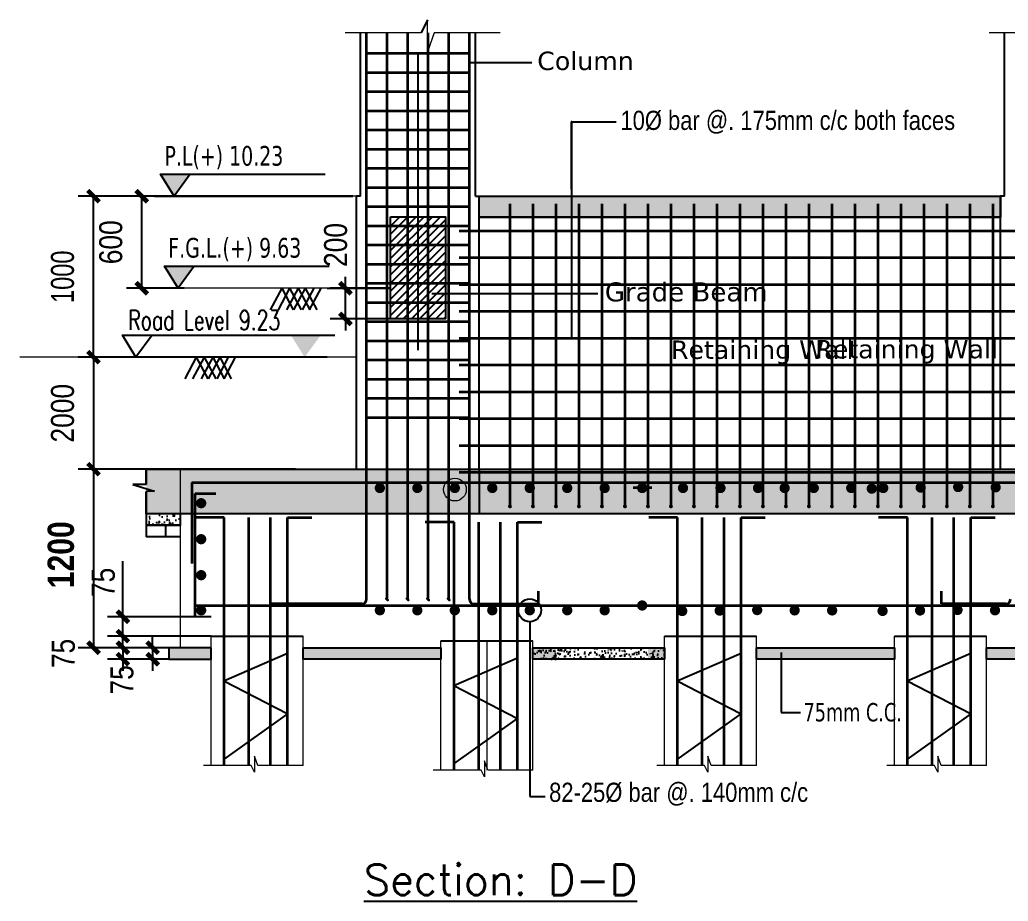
# Model space of a CAD drawing. Header units: millimetres. Extents: x 6239764 to 13047540, y 367704 to 979893.
# Drawn here: x 6535977 to 6542424, y 401857 to 407606 of the extents above; entities that cross this region are included whole.
import ezdxf
from ezdxf import colors
from ezdxf.entities.mleader import LeaderData, LeaderLine
from ezdxf.math import Vec2, Vec3

# ---------------------------------------------------------------- set-up
doc = ezdxf.new("R2010")
doc.units = ezdxf.units.MM
doc.header["$LTSCALE"] = 300
doc.linetypes.add('DASHED2', pattern=[0.375, 0.25, -0.125])
for name, color, linetype, lineweight in [('covering', 7, 'Continuous', 15), ('dimension', 194, 'Continuous', 20), ('ROD', 10, 'Continuous', 35)]:
    doc.layers.add(name, color=color, linetype=linetype, lineweight=lineweight)
doc.layers.add('DIM', color=4, linetype='Continuous')
doc.styles.add('AFTXT', font='')
doc.styles.add('NARROW', font='ARIALN.TTF')
doc.styles.get("Standard").update_dxf_attribs({"font": 'txt8.shx', "width": 0.7, "bigfont": 'hztxt_ii.shx'})
doc.styles.add('TEXT', font='swisscl.ttf')
doc.styles.add('ver', font='verdana.ttf')
doc.styles.get('AFTXT').set_extended_font_data('Romans.shx')
doc.linetypes.add('ZIGZAG', pattern='A,0.0001,-0.2,[131,ltypeshp.shx,S=0.2,R=0,X=-0.2,Y=0],-0.4,[131,ltypeshp.shx,S=0.2,R=180,X=0.2,Y=0],-0.2', length=0.8001)
doc.dimstyles.new('1_8 N1', dxfattribs={"dimscale": 1.5, "dimtxt": 48, "dimasz": 36, "dimexe": 18, "dimexo": 18, "dimgap": 15, "dimtad": 1, "dimdec": 1, "dimzin": 3, "dimdsep": 46, "dimlunit": 4, "dimtxsty": 'TEXT', "dimblk": 'ARCHTICK', "dimcen": 5, "dimdle": 18, "dimclrd": 8, "dimclre": 8, "dimclrt": 256, "dimadec": 0, "dimazin": 0, "dimtfac": 1, "dimtdec": 1, "dimtix": 1, "dimtmove": 0, "dimatfit": 3, "dimfxl": 0.18, "dimtvp": 0.75, "dimtolj": 1, "dimtzin": 0, "dimlwe": -1, "dimarcsym": 0})
doc.dimstyles.new('IED-2', dxfattribs={"dimscale": 50, "dimtxt": 3, "dimasz": 0.5, "dimexe": 2, "dimexo": 0, "dimgap": 2.5, "dimtad": 1, "dimdec": 0, "dimzin": 0, "dimdsep": 46, "dimtxsty": 'AFTXT', "dimblk": '_DOT7', "dimcen": 0.09, "dimclre": 7, "dimclrt": 3, "dimadec": 0, "dimazin": 0, "dimtfac": 1, "dimtdec": 0, "dimtix": 1, "dimtmove": 0, "dimatfit": 3, "dimldrblk": '_DOT7', "dimfxl": 1, "dimtolj": 1, "dimtzin": 0, "dimarcsym": 0})
pattern_1 = [(50, (-4423.5, -82237.72), (91.0923345, -7.9695428), [9.525, -104.775]), (355, (-4423.5, -82237.72), (-17.6217107, 95.5284226), [7.62, -83.8202921]), (100.4514447, (-4415.91, -82238.38), (73.4706235, 87.558876), [8.0950044, -89.0451223]), (46.1842, (-4423.5, -82212.32), (135.5395204, -21.021164), [14.2875, -157.1625]), (96.6355576, (-4412.2, -82214.07), (118.702067, 123.7130623), [12.1425116, -133.567804]), (351.1841512, (-4423.5, -82212.32), (118.702067, 123.7130623), [11.4299835, -125.729866]), (21, (-4410.8, -82218.67), (75.8071956, -51.1325991), [9.525, -104.775]), (326, (-4410.8, -82218.67), (30.9010142, 92.093983), [7.62, -83.82]), (71.451445, (-4404.48, -82222.93), (106.7082096, 40.9613844), [8.0950044, -89.0449688]), (37.5, (-4423.5, -82237.717), (1.54430163, 42.27751944), [0, -82.804, 0, -85.09, 0, -84.1375]), (7.5, (-4423.5, -82237.717), (33.40983126, 50.0902874), [0, -48.514, 0, -80.899, 0, -32.0675]), (327.5, (-4451.82, -82237.717), (67.79529758, -2.864372), [0, -31.75, 0, -99.06, 0, -131.445]), (317.5, (-4464.52, -82237.72), (74.0645907, 12.7132455), [0, -41.275, 0, -65.786, 0, -93.345])]

# ---------------------------------------------------------------- blocks, each defined once
blk = doc.blocks.new('_ArchTick')
at = {"color": 0, "linetype": 'ByBlock', "const_width": 0.4}
blk.add_lwpolyline([(-0.5, -0.5), (0.5, 0.5)], dxfattribs=at)
blk = doc.blocks.new('*D824')
at = {"color": 7, "lineweight": -2, "transparency": 16777216}
for p, q in [((6538149.2, 406455.2), (6536358, 406455.2)), ((6537981.3, 405405.2), (6536358, 405405.2))]:
    blk.add_line(p, q, dxfattribs=at)
at = {"color": 0, "lineweight": -2, "transparency": 16777216}
blk.add_line((6536458, 405405.2), (6536458, 406455.2), dxfattribs=at)
at = {"layer": 'Defpoints', "color": 0, "transparency": 16777216}
for p in [(6536458, 406455.2), (6538149.2, 406455.2, 0), (6537981.3, 405405.2)]:
    blk.add_point(p, dxfattribs=at)
at = {"color": 0, "lineweight": -2, "transparency": 16777216, "xscale": 75, "yscale": 75, "zscale": 75}
for p, rotation in [((6536458, 406455.2), 90), ((6536458, 405405.2), 270)]:
    blk.add_blockref('_ArchTick', p, dxfattribs=dict(at, rotation=rotation))
at = {"color": 3, "transparency": 16777216, "insert": (6536256.2, 405930.2), "char_height": 150, "attachment_point": 5, "rotation": 90, "style": 'NARROW'}
blk.add_mtext('\\A1;{\\fSwis721 LtCn BT|b0|i0|c0|p34;1000}', dxfattribs=at)
blk = doc.blocks.new('_DOT7')
at = {"color": 7, "linetype": 'Continuous'}
blk.add_line((-0.5, 0), (-1, 0), dxfattribs=at)
at = {"color": 7, "linetype": 'Continuous', "const_width": 0.5}
blk.add_lwpolyline([(-0.25, 0, 1), (0.25, 0, 1), (-0.25, 0, 1)], format="xyb", dxfattribs=at)
blk = doc.blocks.new('*D825')
at = {"color": 7, "lineweight": -2, "transparency": 16777216}
for p, q in [((6537024.2, 404674.9), (6536358, 404674.9)), ((6537024.2, 403510.5), (6536358, 403510.5))]:
    blk.add_line(p, q, dxfattribs=at)
at = {"color": 0, "lineweight": -2, "transparency": 16777216}
blk.add_line((6536458, 404674.9), (6536458, 403510.5), dxfattribs=at)
at = {"layer": 'Defpoints', "color": 0, "transparency": 16777216}
for p in [(6537024.2, 404674.9), (6536458, 403510.5), (6537024.2, 403510.5)]:
    blk.add_point(p, dxfattribs=at)
at = {"color": 0, "lineweight": -2, "transparency": 16777216, "xscale": 75, "yscale": 75, "zscale": 75}
for p, rotation in [((6536458, 404674.9), 90), ((6536458, 403510.5), 270)]:
    blk.add_blockref('_ArchTick', p, dxfattribs=dict(at, rotation=rotation))
at = {"color": 3, "transparency": 16777216, "insert": (6536245.5, 404116.8), "char_height": 150, "attachment_point": 5, "rotation": 90, "style": 'NARROW'}
blk.add_mtext('\\A1;{\\fArial Narrow|b1|i0|c0|p34;\\H1.143x;\\C2;1200}', dxfattribs=at)
blk = doc.blocks.new('*D826')
at = {"color": 0, "lineweight": -2, "transparency": 16777216}
for p, q in [((6536649, 403712.8), (6536649, 404074.7)), ((6536649, 403585.5), (6536649, 403712.8))]:
    blk.add_line(p, q, dxfattribs=at)
at = {"color": 7, "lineweight": -2, "transparency": 16777216}
for p, q in [((6537224.2, 403712.8), (6536549, 403712.8)), ((6537224.2, 403585.5), (6536549, 403585.5))]:
    blk.add_line(p, q, dxfattribs=at)
at = {"layer": 'Defpoints', "color": 0, "transparency": 16777216}
for p in [(6536649, 403712.8), (6537224.2, 403712.8, 0), (6537224.2, 403585.5, 0)]:
    blk.add_point(p, dxfattribs=at)
at = {"color": 0, "lineweight": -2, "transparency": 16777216, "xscale": 75, "yscale": 75, "zscale": 75}
for p, rotation in [((6536649, 403712.8), 90), ((6536649, 403585.5), 270)]:
    blk.add_blockref('_ArchTick', p, dxfattribs=dict(at, rotation=rotation))
at = {"color": 3, "transparency": 16777216, "insert": (6536522.7, 403936.7), "char_height": 150, "attachment_point": 5, "rotation": 90, "style": 'NARROW'}
blk.add_mtext('\\A1;75', dxfattribs=at)
blk = doc.blocks.new('*D827')
at = {"color": 0, "lineweight": -2, "transparency": 16777216}
for p, q in [((6538100.5, 405855.2), (6538100.5, 405930.2)), ((6538100.5, 405655.2), (6538100.5, 405855.2)), ((6538100.5, 405655.2), (6538100.5, 405580.2))]:
    blk.add_line(p, q, dxfattribs=at)
at = {"color": 7, "lineweight": -2, "transparency": 16777216}
for p, q in [((6538394.2, 405855.2), (6538000.5, 405855.2)), ((6538394.2, 405655.2), (6538000.5, 405655.2))]:
    blk.add_line(p, q, dxfattribs=at)
at = {"layer": 'Defpoints', "color": 0, "transparency": 16777216}
for p in [(6538100.5, 405855.2), (6538394.2, 405855.2, 0), (6538394.2, 405655.2, 0)]:
    blk.add_point(p, dxfattribs=at)
at = {"color": 0, "lineweight": -2, "transparency": 16777216, "xscale": 75, "yscale": 75, "zscale": 75}
for p, rotation in [((6538100.5, 405855.2), 270), ((6538100.5, 405655.2), 90)]:
    blk.add_blockref('_ArchTick', p, dxfattribs=dict(at, rotation=rotation))
at = {"color": 3, "transparency": 16777216, "insert": (6538037.6, 406137.5), "char_height": 150, "attachment_point": 5, "rotation": 90, "style": 'NARROW'}
blk.add_mtext('\\A1;200', dxfattribs=at)
blk = doc.blocks.new('*D828')
at = {"color": 0, "lineweight": -2, "transparency": 16777216}
for p, q in [((6536843.4, 403510.5), (6536843.4, 403585.5)), ((6536843.4, 403510.5), (6536843.4, 403435.5)), ((6536843.4, 403435.5), (6536843.4, 403360.5))]:
    blk.add_line(p, q, dxfattribs=at)
at = {"color": 7, "lineweight": -2, "transparency": 16777216}
for p, q in [((6537224.2, 403510.5), (6536743.4, 403510.5)), ((6536949.2, 403435.5), (6536743.4, 403435.5))]:
    blk.add_line(p, q, dxfattribs=at)
at = {"layer": 'Defpoints', "color": 0, "transparency": 16777216}
for p in [(6537224.2, 403510.5, 0), (6536843.4, 403435.5), (6536949.2, 403435.5, 0)]:
    blk.add_point(p, dxfattribs=at)
at = {"color": 0, "lineweight": -2, "transparency": 16777216, "xscale": 75, "yscale": 75, "zscale": 75}
for p, rotation in [((6536843.4, 403510.5), 270), ((6536843.4, 403435.5), 90)]:
    blk.add_blockref('_ArchTick', p, dxfattribs=dict(at, rotation=rotation))
at = {"color": 3, "transparency": 16777216, "insert": (6536261.8, 403473), "char_height": 150, "attachment_point": 5, "rotation": 90, "style": 'NARROW'}
blk.add_mtext('\\A1;75', dxfattribs=at)
blk = doc.blocks.new('*D829')
at = {"color": 0, "lineweight": -2, "transparency": 16777216}
for p, q in [((6536649, 403510.5), (6536649, 403585.5)), ((6536649, 403510.5), (6536649, 403435.5)), ((6536649, 403435.5), (6536649, 403360.5))]:
    blk.add_line(p, q, dxfattribs=at)
at = {"color": 7, "lineweight": -2, "transparency": 16777216}
for p, q in [((6536761.5, 403510.5), (6536549, 403510.5)), ((6536761.5, 403435.5), (6536549, 403435.5))]:
    blk.add_line(p, q, dxfattribs=at)
at = {"layer": 'Defpoints', "color": 0, "transparency": 16777216}
for p in [(6536761.5, 403510.5), (6536649, 403435.5), (6536761.5, 403435.5, 0)]:
    blk.add_point(p, dxfattribs=at)
at = {"color": 0, "lineweight": -2, "transparency": 16777216, "xscale": 75, "yscale": 75, "zscale": 75}
for p, rotation in [((6536649, 403510.5), 270), ((6536649, 403435.5), 90)]:
    blk.add_blockref('_ArchTick', p, dxfattribs=dict(at, rotation=rotation))
at = {"color": 3, "transparency": 16777216, "insert": (6536643.7, 403300.8), "char_height": 150, "attachment_point": 5, "rotation": 90, "style": 'NARROW'}
blk.add_mtext('\\A1;75', dxfattribs=at)
blk = doc.blocks.new('*D830')
at = {"color": 7, "lineweight": -2, "transparency": 16777216}
for p, q in [((6537981.3, 405405.2), (6536358, 405405.2)), ((6537774.2, 404674.9), (6536358, 404674.9))]:
    blk.add_line(p, q, dxfattribs=at)
at = {"color": 0, "lineweight": -2, "transparency": 16777216}
blk.add_line((6536458, 405405.2), (6536458, 404674.9), dxfattribs=at)
at = {"layer": 'Defpoints', "color": 0, "transparency": 16777216}
for p in [(6537981.3, 405405.2, 0), (6536458, 404674.9), (6537774.2, 404674.9)]:
    blk.add_point(p, dxfattribs=at)
at = {"color": 0, "lineweight": -2, "transparency": 16777216, "xscale": 75, "yscale": 75, "zscale": 75}
for p, rotation in [((6536458, 405405.2), 90), ((6536458, 404674.9), 270)]:
    blk.add_blockref('_ArchTick', p, dxfattribs=dict(at, rotation=rotation))
at = {"color": 3, "transparency": 16777216, "insert": (6536256.4, 405040), "char_height": 150, "attachment_point": 5, "rotation": 90, "style": 'NARROW'}
blk.add_mtext('\\A1;2000', dxfattribs=at)
blk = doc.blocks.new('*D831')
at = {"color": 7, "lineweight": -2, "transparency": 16777216}
for p, q in [((6537049.2, 406455.2), (6536672.6, 406455.2)), ((6537049.2, 405855.2), (6536672.6, 405855.2))]:
    blk.add_line(p, q, dxfattribs=at)
at = {"color": 0, "lineweight": -2, "transparency": 16777216}
blk.add_line((6536772.6, 405855.2), (6536772.6, 406455.2), dxfattribs=at)
at = {"layer": 'Defpoints', "color": 0, "transparency": 16777216}
for p in [(6536772.6, 406455.2), (6537049.2, 406455.2, 0), (6537049.2, 405855.2, 0)]:
    blk.add_point(p, dxfattribs=at)
at = {"color": 0, "lineweight": -2, "transparency": 16777216, "xscale": 75, "yscale": 75, "zscale": 75}
for p, rotation in [((6536772.6, 406455.2), 90), ((6536772.6, 405855.2), 270)]:
    blk.add_blockref('_ArchTick', p, dxfattribs=dict(at, rotation=rotation))
at = {"color": 3, "transparency": 16777216, "insert": (6536571, 406155.2), "char_height": 150, "attachment_point": 5, "rotation": 90, "style": 'NARROW'}
blk.add_mtext('\\A1;600', dxfattribs=at)

msp = doc.modelspace()

# ---------------------------------------------------------------- hatches: boundary and pattern name
at = {"ltscale": 0.1}
h = msp.add_hatch(dxfattribs=at)
h.set_pattern_fill('AR-CONC', color=8, scale=0.5)
h.set_pattern_definition([(50, (-4423.5, -81742.45), (91.0923345, -7.9695428), [9.525, -104.775]), (355, (-4423.5, -81742.45), (-17.6217107, 95.5284226), [7.62, -83.8202921]), (100.4514447, (-4415.91, -81743.12), (73.4706235, 87.558876), [8.0950044, -89.0451223]), (46.1842, (-4423.5, -81717.05), (135.5395204, -21.021164), [14.2875, -157.1625]), (96.6355576, (-4412.2, -81718.8), (118.702067, 123.7130623), [12.1425116, -133.567804]), (351.1841512, (-4423.5, -81717.05), (118.702067, 123.7130623), [11.4299835, -125.729866]), (21, (-4410.8, -81723.4), (75.8071956, -51.1325991), [9.525, -104.775]), (326, (-4410.8, -81723.4), (30.9010142, 92.093983), [7.62, -83.82]), (71.451445, (-4404.48, -81727.66), (106.7082096, 40.9613844), [8.0950044, -89.0449688]), (37.5, (-4423.5, -81742.45), (1.54430163, 42.27751944), [0, -82.804, 0, -85.09, 0, -84.1375]), (7.5, (-4423.5, -81742.45), (33.40983126, 50.0902874), [0, -48.514, 0, -80.899, 0, -32.0675]), (327.5, (-4451.82, -81742.45), (67.79529758, -2.864372), [0, -31.75, 0, -99.06, 0, -131.445]), (317.5, (-4464.52, -81742.45), (74.0645907, 12.7132455), [0, -41.275, 0, -65.786, 0, -93.345])])
h.paths.add_polyline_path([(6538974.2, 406455.2), (6542374.2, 406455.2), (6542374.2, 406319.2), (6538974.2, 406319.2)])
h = msp.add_hatch()
h.set_pattern_fill('ANSI31', color=256, scale=299.999995, style=0)
h.set_pattern_definition([(45, (2579116.447, 1049823.696), (-26.51650382, 26.51650382), [])])
h.paths.add_polyline_path([(6538394.2, 405655.2), (6538520.6, 405655.2), (6538520.6, 406322.1), (6538394.2, 406322.1)])
h.paths.add_polyline_path([(6538520.6, 405655.2), (6538644.8, 405655.2), (6538644.8, 406322.1), (6538520.6, 406322.1)])
h.paths.add_polyline_path([(6538644.8, 405655.2), (6538754.2, 405655.2), (6538754.2, 406322.1), (6538644.8, 406322.1)])
edge = h.paths.add_edge_path()
edge.add_line((6538754.2, 405655.2), (6538754.2, 405655.2))
edge.add_line((6538754.2, 405655.2), (6538754.2, 406322.1))
edge.add_line((6538743.3, 406322.1), (6538765.1, 406322.1))
edge.add_line((6538754.2, 406322.1), (6538754.2, 405655.2))
h = msp.add_hatch(dxfattribs=at)
h.set_pattern_fill('AR-CONC', color=8, scale=0.5)
h.set_pattern_definition(pattern_1)
edge = h.paths.add_edge_path()
edge.add_line((6536802.1, 404574.1), (6536802.1, 404674.9))
edge.add_line((6536802.1, 404674.9), (6548616.1, 404674.9))
edge.add_line((6548616.1, 404674.9), (6548616.1, 404384.6))
edge.add_line((6548616.1, 404384.6), (6536802.1, 404383.9))
edge.add_line((6536802.1, 404383.9), (6536802.1, 404529.7))
h = msp.add_hatch(dxfattribs=at)
h.set_pattern_fill('AR-CONC', color=8, scale=0.5)
h.set_pattern_definition(pattern_1)
h.paths.add_polyline_path([(6537024.2, 404383.9), (6536802.1, 404383.9), (6536802.1, 404308.9), (6537024.2, 404308.9)])
at = {"lineweight": 25}
h = msp.add_hatch(dxfattribs=at)
h.set_pattern_fill('AR-CONC', color=9, scale=20)
h.set_pattern_definition([(50, (6380755.83, 710223.24), (143.452037, -12.550427), [15, -165]), (355, (6380755.83, 710223.24), (-27.750267, 150.438427), [12, -132]), (100.451444, (6380767.79, 710222.2), (115.70177, 137.888), [12.74804, -140.22842]), (46.1842, (6380755.83, 710263.24), (213.44827, -33.10386), [22.5, -247.5]), (96.635635, (6380773.62, 710260.48), (186.93239, 194.82372), [19.12207, -210.34275]), (351.184164, (6380755.83, 710263.24), (186.93239, 194.82372), [18, -198]), (21, (6380775.83, 710253.24), (119.38141, -80.52378), [15, -165]), (326, (6380775.83, 710253.24), (48.663066, 145.03001), [12, -132]), (71.451445, (6380785.78, 710246.53), (168.044475, 64.50623), [12.74804, -140.22842]), (37.5, (6380755.833, 710223.24), (2.431971, 66.578771), [0, -130.4, 0, -134, 0, -132.5]), (7.5, (6380755.83, 710223.24), (52.613907, 78.882342), [0, -76.4, 0, -127.4, 0, -50.5]), (327.5, (6380711.233, 710223.24), (106.764487, -4.510974), [0, -50, 0, -156, 0, -207]), (317.5, (6380691.23, 710223.24), (116.637234, 20.020996), [0, -65, 0, -103.6, 0, -147])])
h.paths.add_polyline_path([(6540781.4, 403510.5), (6541681.4, 403510.5), (6541681.4, 403435.5), (6540781.4, 403435.5)])
h.paths.add_polyline_path([(6537824.2, 403510.5), (6538724.2, 403510.5), (6538724.2, 403435.5), (6537824.2, 403435.5)])
h.paths.add_polyline_path([(6537224.2, 403510.5), (6536949.2, 403510.5), (6536949.2, 403435.5), (6537224.2, 403435.5)])
at = {"ltscale": 0.1}
h = msp.add_hatch(dxfattribs=at)
h.set_pattern_fill('AR-CONC', color=8)
h.set_pattern_definition([(50, (47761.26, -57019.03), (182.184669, -15.9390855), [19.05, -209.55]), (355, (47761.26, -57019.03), (-35.2434214, 191.056845), [15.24, -167.640584]), (100.4514447, (47776.44, -57020.36), (146.941247, 175.117752), [16.190009, -178.0902446]), (46.1842, (47761.26, -56968.23), (271.079041, -42.042328), [28.575, -314.325]), (96.6355576, (47783.85, -56971.73), (237.404134, 247.426125), [24.285023, -267.135608]), (351.184151, (47761.26, -56968.23), (237.404134, 247.426125), [22.859967, -251.459732]), (21, (47786.66, -56980.93), (151.6143913, -102.2651982), [19.05, -209.55]), (326, (47786.66, -56980.93), (61.8020283, 184.187966), [15.24, -167.64]), (71.451445, (47799.3, -56989.45), (213.4164193, 81.922769), [16.190009, -178.0899376]), (37.5, (47761.26, -57019.03), (3.08860325, 84.5550389), [0, -165.608, 0, -170.18, 0, -168.275]), (7.5, (47761.26, -57019.03), (66.8196625, 100.1805748), [0, -97.028, 0, -161.798, 0, -64.135]), (327.5, (47704.62, -57019.03), (135.5905952, -5.728744), [0, -63.5, 0, -198.12, 0, -262.89]), (317.5, (47679.22, -57019.03), (148.1291814, 25.426491), [0, -82.55, 0, -131.572, 0, -186.69])])
h.paths.add_polyline_path([(6539324.2, 403510.5), (6540181.4, 403510.5), (6540181.4, 403435.5), (6539324.2, 403435.5)])
h = msp.add_hatch(dxfattribs=at)
h.set_pattern_fill('AR-CONC', color=8, scale=0.5)
h.set_pattern_definition([(50, (47761.26, -57019.03), (91.0923345, -7.9695428), [9.525, -104.775]), (355, (47761.26, -57019.03), (-17.6217107, 95.5284226), [7.62, -83.8202921]), (100.4514447, (47768.85, -57019.695), (73.4706235, 87.558876), [8.0950044, -89.0451223]), (46.1842, (47761.26, -56993.63), (135.5395204, -21.021164), [14.2875, -157.1625]), (96.6355576, (47772.55, -56995.38), (118.702067, 123.7130623), [12.1425116, -133.567804]), (351.1841512, (47761.26, -56993.63), (118.702067, 123.7130623), [11.4299835, -125.729866]), (21, (47773.96, -56999.98), (75.8071956, -51.1325991), [9.525, -104.775]), (326, (47773.96, -56999.98), (30.9010142, 92.093983), [7.62, -83.82]), (71.451445, (47780.28, -57004.24), (106.7082096, 40.9613844), [8.0950044, -89.0449688]), (37.5, (47761.26, -57019.03), (1.54430163, 42.27751944), [0, -82.804, 0, -85.09, 0, -84.1375]), (7.5, (47761.26, -57019.03), (33.40983126, 50.0902874), [0, -48.514, 0, -80.899, 0, -32.0675]), (327.5, (47732.94, -57019.03), (67.79529758, -2.864372), [0, -31.75, 0, -99.06, 0, -131.445]), (317.5, (47720.24, -57019.03), (74.0645907, 12.7132455), [0, -41.275, 0, -65.786, 0, -93.345])])
h.paths.add_polyline_path([(6539324.2, 403510.5), (6540181.4, 403510.5), (6540181.4, 403435.5), (6539324.2, 403435.5)])
at = {"lineweight": 25}
h = msp.add_hatch(dxfattribs=at)
h.set_pattern_fill('AR-CONC', color=9, scale=20)
h.set_pattern_definition([(50, (6383005.83, 710223.24), (143.452037, -12.550427), [15, -165]), (355, (6383005.83, 710223.24), (-27.750267, 150.438427), [12, -132]), (100.451444, (6383017.79, 710222.2), (115.70177, 137.888), [12.74804, -140.22842]), (46.1842, (6383005.83, 710263.24), (213.44827, -33.10386), [22.5, -247.5]), (96.635635, (6383023.62, 710260.48), (186.93239, 194.82372), [19.12207, -210.34275]), (351.184164, (6383005.83, 710263.24), (186.93239, 194.82372), [18, -198]), (21, (6383025.83, 710253.24), (119.38141, -80.52378), [15, -165]), (326, (6383025.83, 710253.24), (48.663066, 145.03001), [12, -132]), (71.451445, (6383035.78, 710246.53), (168.044475, 64.50623), [12.74804, -140.22842]), (37.5, (6383005.833, 710223.24), (2.431971, 66.578771), [0, -130.4, 0, -134, 0, -132.5]), (7.5, (6383005.83, 710223.24), (52.613907, 78.882342), [0, -76.4, 0, -127.4, 0, -50.5]), (327.5, (6382961.233, 710223.24), (106.764487, -4.510974), [0, -50, 0, -156, 0, -207]), (317.5, (6382941.23, 710223.24), (116.637234, 20.020996), [0, -65, 0, -103.6, 0, -147])])
h.paths.add_polyline_path([(6542281.4, 403510.5), (6543224.2, 403510.5), (6543224.2, 403435.5), (6542281.4, 403435.5)])
h.paths.add_polyline_path([(6540074.2, 403510.5), (6540181.4, 403510.5), (6540181.4, 403435.5), (6540074.2, 403435.5)])
h.paths.add_polyline_path([(6539474.2, 403510.5), (6539324.2, 403510.5), (6539324.2, 403435.5), (6539474.2, 403435.5)])
at = {"layer": 'DIM', "ltscale": 3}
for points in [[(6537089.2, 406598.5), (6536895.4, 406598.5), (6536984.4, 406455.2)], [(6537114.2, 405998.5), (6536920.4, 405998.5), (6537009.4, 405855.2)], [(6537939.6, 405548.5), (6537745.8, 405548.5), (6537834.8, 405405.2)]]:
    msp.add_hatch(color=256, dxfattribs=at).paths.add_polyline_path(points)
at = {"layer": 'ROD'}
h = msp.add_hatch(dxfattribs=at)
h.set_pattern_fill('ANSI31', color=256)
h.set_pattern_definition([(45, (6371518.97043, 710228.21744), (-0.08838834765, 0.08838834765), [])])
h.paths.add_polyline_path([(6538379.2, 403826.8, 1), (6538366.6, 403826.8, 1)])
h = msp.add_hatch(dxfattribs=at)
h.set_pattern_fill('ANSI31', color=256)
h.set_pattern_definition([(45, (6371652.97043, 710228.21744), (-0.08838834765, 0.08838834765), [])])
h.paths.add_polyline_path([(6538513.2, 403826.8, 1), (6538500.6, 403826.8, 1)])
h = msp.add_hatch(dxfattribs=at)
h.set_pattern_fill('ANSI31', color=256)
h.set_pattern_definition([(45, (6371786.97043, 710228.21744), (-0.08838834765, 0.08838834765), [])])
h.paths.add_polyline_path([(6538647.2, 403826.8, 1), (6538634.6, 403826.8, 1)])
h = msp.add_hatch(dxfattribs=at)
h.set_pattern_fill('ANSI31', color=256)
h.set_pattern_definition([(45, (6371920.97043, 710228.21744), (-0.08838834765, 0.08838834765), [])])
h.paths.add_polyline_path([(6538781.2, 403826.8, 1), (6538768.6, 403826.8, 1)])

# ---------------------------------------------------------------- linework, layer by layer
at = {"lineweight": 25}
for p, q in [((6538637.1, 407606.4), (6538594.8, 407521)), ((6538199.2, 406455.2), (6538199.2, 407521)), ((6538949.2, 406455.2), (6538949.2, 407521.1)), ((6542399.2, 406455.2), (6542399.2, 407521)), ((6536856.3, 406455.2, 0), (6538149.2, 406455.2, 0)), ((6537074.2, 406455.2, 0), (6537049.2, 406455.2, 0)), ((6538174.2, 404674.9), (6538174.2, 406455.2)), ((6538199.2, 406455.2), (6538174.2, 406455.2)), ((6538949.2, 406455.2), (6538974.2, 406455.2)), ((6538949.2, 406455.2), (6538974.2, 406455.2)), ((6538974.2, 404674.9), (6538974.2, 406455.2)), ((6538974.2, 404674.9), (6538974.2, 406455.2)), ((6542374.2, 404674.9), (6542374.2, 406455.2)), ((6542399.2, 406455.2), (6542374.2, 406455.2)), ((6542374.2, 404674.9), (6542374.2, 406455.2)), ((6542399.2, 406455.2), (6542374.2, 406455.2)), ((6537981.3, 405855.2, 0), (6538394.2, 405855.2, 0)), ((6537024.2, 404674.9, 0), (6542374.2, 404674.9, 0))]:
    msp.add_line(p, q, dxfattribs=at)
at = {"color": 6, "ltscale": 0.1}
for p, q in [((6538574.2, 407387.5), (6538574.2, 405451.6)), ((6539578, 406941.1), (6539867.8, 406941.1)), ((6538974.2, 406455.2), (6542374.2, 406455.2)), ((6538974.2, 406455.2), (6542374.2, 406455.2)), ((6538974.2, 406319.2), (6542374.2, 406319.2)), ((6536802.1, 404674.9), (6536802.1, 404574.1)), ((6538974.2, 404674.9), (6538974.2, 404383.9, 0)), ((6536802.1, 404574.1), (6536713.6, 404574.1)), ((6536713.6, 404574.1), (6536856.2, 404531.3)), ((6536856.2, 404531.3), (6536802.1, 404529.7)), ((6536802.1, 404529.7), (6536802.1, 404232.9)), ((6537024.2, 404383.9), (6536802.1, 404383.9)), ((6537024.2, 404308.9), (6536802.1, 404308.9)), ((6536926.6, 404308.9), (6536926.6, 404233.9)), ((6537024.2, 404233.9), (6536802.1, 404233.9))]:
    msp.add_line(p, q, dxfattribs=at)
at = {"lineweight": 0, "ltscale": 1500}
for p, q in [((6537681.4, 406455.2, 0), (6536830, 406455.2, 0)), ((6538174.2, 406455.2), (6537024.2, 406455.2)), ((6538174.2, 405855.2), (6536672.6, 405855.2, 0)), ((6537706.4, 405855.2, 0), (6536855, 405855.2)), ((6538174.2, 405405.2), (6535976.7, 405405.2))]:
    msp.add_line(p, q, dxfattribs=at)
at = {"color": 7, "lineweight": 25}
for p, q in [((6537685.4, 405855.2), (6537610, 405714.5, 0)), ((6537737.1, 405855.2), (6537661.6, 405714.5, 0)), ((6537685.4, 405855.2), (6537760.8, 405714.5, 0)), ((6537792.7, 405855.2), (6537717.3, 405714.5, 0)), ((6537737.1, 405855.2), (6537812.5, 405714.5, 0)), ((6537838.4, 405855.2), (6537763, 405714.5, 0)), ((6537792.7, 405855.2), (6537868.1, 405714.5, 0)), ((6537894.1, 405855.2), (6537818.7, 405714.5, 0)), ((6537838.4, 405855.2), (6537913.8, 405714.5, 0)), ((6537939.8, 405855.2), (6537864.4, 405714.5, 0)), ((6537127.9, 405405.2), (6537052.5, 405264.5, 0)), ((6537179.6, 405405.2), (6537104.2, 405264.5, 0)), ((6537127.9, 405405.2), (6537203.3, 405264.5, 0)), ((6537235.2, 405405.2), (6537159.8, 405264.5, 0)), ((6537179.6, 405405.2), (6537255, 405264.5, 0)), ((6537280.9, 405405.2), (6537205.5, 405264.5, 0)), ((6537235.2, 405405.2), (6537310.6, 405264.5, 0)), ((6537336.6, 405405.2), (6537261.2, 405264.5, 0)), ((6537280.9, 405405.2), (6537356.4, 405264.5, 0)), ((6537382.3, 405405.2), (6537306.9, 405264.5, 0))]:
    msp.add_line(p, q, dxfattribs=at)
at = {"color": 6, "ltscale": 0.1}
for points in [[(6538974.2, 406455.2), (6542374.2, 406455.2), (6542374.2, 406319.2), (6538974.2, 406319.2)], [(6537024.2, 404383.9), (6536802.1, 404383.9), (6536802.1, 404308.9), (6537024.2, 404308.9)]]:
    msp.add_lwpolyline(points, close=True, dxfattribs=at)
msp.add_lwpolyline([(6536802.1, 404574.1), (6536802.1, 404674.9), (6548616.1, 404674.9), (6548616.1, 404384.6), (6536802.1, 404383.9), (6536802.1, 404529.7)], dxfattribs=at)
at = {"lineweight": 25}
for points in [[(6537224.2, 403510.5), (6536949.2, 403510.5), (6536949.2, 403435.5), (6537224.2, 403435.5)], [(6539324.2, 403510.5), (6540181.4, 403510.5), (6540181.4, 403435.5), (6539324.2, 403435.5)], [(6542281.4, 403510.5), (6543224.2, 403510.5), (6543224.2, 403435.5), (6542281.4, 403435.5)]]:
    msp.add_lwpolyline(points, close=True, dxfattribs=at)
at = {"lineweight": 25, "elevation": 0}
for points in [[(6537824.2, 403510.5), (6538724.2, 403510.5), (6538724.2, 403435.5), (6537824.2, 403435.5)], [(6540781.4, 403510.5), (6541681.4, 403510.5), (6541681.4, 403435.5), (6540781.4, 403435.5)]]:
    msp.add_lwpolyline(points, close=True, dxfattribs=at)
at = {"color": 6, "ltscale": 0.1}
msp.add_circle((6539303.2, 403754.6, 0), 74.3, dxfattribs=at)
msp.add_circle((6539303.2, 403754.6, 0), 74.3, dxfattribs=at)
at = {"layer": 'covering', "lineweight": 0, "ltscale": 1500}
for p, q in [((6537024.2, 403510.5), (6537024.2, 404674.9)), ((6537224.2, 402742.2), (6537224.2, 403585.5)), ((6537224.2, 402742.2), (6537224.2, 403585.5)), ((6537724.2, 402742.2), (6537724.2, 403585.5)), ((6537824.2, 402742.2), (6537824.2, 403585.5)), ((6538724.2, 402711.8), (6538724.2, 403555.1)), ((6539026.5, 402711.8), (6539026.5, 403555.1)), ((6539324.2, 402711.8), (6539324.2, 403555.1)), ((6540181.4, 402742.2), (6540181.4, 403585.5)), ((6540781.4, 402742.2), (6540781.4, 403585.5)), ((6541681.4, 402742.2), (6541681.4, 403585.5)), ((6542281.4, 402742.2), (6542281.4, 403585.5))]:
    msp.add_line(p, q, dxfattribs=at)
at = {"layer": 'covering', "linetype": 'DASHED2', "lineweight": 0, "ltscale": 1500}
for points in [[(6539110.8, 407521.1), (6538678.9, 407521.1), (6538637.1, 407398.3), (6538637.1, 407606.4)], [(6538594.8, 407521), (6538099.1, 407521)], [(6542794.8, 407521), (6542299.1, 407521)], [(6537824.2, 402742.2), (6537528.9, 402742.2), (6537508, 402803.6), (6537508, 402699.5), (6537486.9, 402742.2), (6537174.2, 402742.2)], [(6539324.2, 402711.8), (6539028.9, 402711.8), (6539008, 402773.2), (6539008, 402669.1), (6538986.9, 402711.9), (6538674.2, 402711.8)], [(6540781.4, 402742.2), (6540486.2, 402742.2), (6540465.3, 402803.6), (6540465.3, 402699.5), (6540444.1, 402742.2), (6540131.4, 402742.2)], [(6542281.4, 402742.2), (6541986.2, 402742.2), (6541965.3, 402803.6), (6541965.3, 402699.5), (6541944.1, 402742.2), (6541631.4, 402742.2)]]:
    msp.add_lwpolyline(points, dxfattribs=at)
at = {"layer": 'DIM', "linetype": 'ZIGZAG', "ltscale": 0.1}
for p, q in [((6537224.2, 403585.5), (6537824.2, 403585.5)), ((6538724.2, 403555.1), (6539324.2, 403555.1)), ((6540181.4, 403585.5), (6540781.4, 403585.5)), ((6541681.4, 403585.5), (6542281.4, 403585.5))]:
    msp.add_line(p, q, dxfattribs=at)
at = {"layer": 'DIM', "ltscale": 3, "elevation": 0}
msp.add_lwpolyline([(6537089, 406598.3), (6536984.4, 406455.2), (6536895.4, 406598.5), (6537969.6, 406598.5)], dxfattribs=at)
at = {"layer": 'DIM'}
msp.add_lwpolyline([(6538394.2, 406322.1), (6538754.2, 406322.1), (6538754.2, 405655.2), (6538394.2, 405655.2)], close=True, dxfattribs=at)
at = {"layer": 'DIM', "ltscale": 3}
for points in [[(6537114, 405998.3), (6537009.4, 405855.2), (6536920.4, 405998.5), (6537994.6, 405998.5)], [(6536839.4, 405548.3), (6536734.8, 405405.2), (6536645.8, 405548.5), (6538032.2, 405548.5)]]:
    msp.add_lwpolyline(points, dxfattribs=at)
at = {"layer": 'dimension', "lineweight": 20, "ltscale": 100}
for centre in [(6538815.1, 404542.3, 0), (6539303.2, 403754.6, 0)]:
    msp.add_circle(centre, 74.3, dxfattribs=at)
at = {"layer": 'ROD'}
for p, q in [((6538239.2, 403827.6), (6538239.2, 407521)), ((6538373.2, 403827.6), (6538373.2, 407521)), ((6538507.2, 403827.6), (6538507.2, 407521)), ((6538641.2, 403827.6), (6538641.2, 407521.1)), ((6538775.2, 403827.6), (6538775.2, 407521.1)), ((6538909.2, 403827.6), (6538909.2, 407521.1)), ((6538239.2, 407387.5), (6538909.2, 407387.5)), ((6538239.2, 407262.5), (6538909.2, 407262.5)), ((6538239.2, 407137.5), (6538909.2, 407137.5)), ((6538239.2, 407012.5), (6538909.2, 407012.5)), ((6538239.2, 406887.5), (6538909.2, 406887.5)), ((6538239.2, 406762.5), (6538909.2, 406762.5)), ((6538239.2, 406637.5), (6538909.2, 406637.5)), ((6538239.2, 406512.5), (6538909.2, 406512.5)), ((6538239.2, 406387.5), (6538909.2, 406387.5)), ((6539174.2, 406405.2), (6539174.2, 404432.4)), ((6539324.2, 406405.2), (6539324.2, 404432.4)), ((6539474.2, 406405.2), (6539474.2, 404432.4)), ((6539624.2, 406405.2), (6539624.2, 404432.4)), ((6539774.2, 406405.2), (6539774.2, 404432.4)), ((6539924.2, 406405.2), (6539924.2, 404432.4)), ((6540074.2, 406405.2), (6540074.2, 404432.4)), ((6540224.2, 406405.2), (6540224.2, 404432.4)), ((6540374.2, 406405.2), (6540374.2, 404432.4)), ((6540524.2, 406405.2), (6540524.2, 404432.4)), ((6540674.2, 406405.2), (6540674.2, 404432.4)), ((6540824.2, 406405.2), (6540824.2, 404432.4)), ((6540974.2, 406405.2), (6540974.2, 404432.4)), ((6541124.2, 406405.2), (6541124.2, 404432.4)), ((6541274.2, 406405.2), (6541274.2, 404432.4)), ((6541424.2, 406405.2), (6541424.2, 404432.4)), ((6541574.2, 406405.2), (6541574.2, 404432.4)), ((6541724.2, 406405.2), (6541724.2, 404432.4)), ((6541874.2, 406405.2), (6541874.2, 404432.4)), ((6542024.2, 406405.2), (6542024.2, 404432.4)), ((6542174.2, 406405.2), (6542174.2, 404432.4)), ((6542324.2, 406405.2), (6542324.2, 404432.4)), ((6538239.2, 406262.5), (6538909.2, 406262.5)), ((6538843.4, 406230.2), (6542512.2, 406230.2)), ((6538239.2, 406137.5), (6538909.2, 406137.5)), ((6538239.2, 406012.5), (6538909.2, 406012.5)), ((6538843.4, 406055.2), (6542512.2, 406055.2)), ((6538239.2, 405887.5), (6538909.2, 405887.5)), ((6538843.4, 405880.2), (6542512.2, 405880.2)), ((6538239.2, 405762.5), (6538909.2, 405762.5)), ((6538843.4, 405705.2), (6542512.2, 405705.2)), ((6538239.2, 405637.5), (6538909.2, 405637.5)), ((6538239.2, 405512.5), (6538909.2, 405512.5)), ((6538843.4, 405530.2), (6542512.2, 405530.2)), ((6538239.2, 405387.5), (6538909.2, 405387.5)), ((6538843.4, 405355.2), (6542512.2, 405355.2)), ((6538239.2, 405262.5), (6538909.2, 405262.5)), ((6538843.4, 405180.2), (6542512.2, 405180.2)), ((6538239.2, 405137.5), (6538909.2, 405137.5)), ((6538239.2, 405012.5), (6538909.2, 405012.5)), ((6538843.4, 405005.2), (6542512.2, 405005.2)), ((6538843.4, 404830.2), (6542512.2, 404830.2)), ((6538843.4, 404655.2), (6542512.2, 404655.2)), ((6537099.2, 404588.4, 0), (6548399.2, 404588.4)), ((6537121.1, 403712.8), (6537121.1, 404515.9)), ((6537121.1, 404515.9), (6537255, 404515.9)), ((6539978.5, 404554.5, 0), (6540098.5, 404554.5, 0)), ((6537309.7, 404359.2), (6537121.8, 404359.2)), ((6537309.7, 402742.2), (6537309.7, 404359.2)), ((6537470.7, 402742.2), (6537470.7, 404359.2)), ((6537613, 402742.2), (6537613, 404359.2)), ((6537724, 402742.2), (6537724, 404359.2)), ((6537881.7, 404357.6), (6537724, 404357.6)), ((6538809.7, 404328.9), (6538621.8, 404328.9)), ((6538809.7, 402711.8), (6538809.7, 404328.9)), ((6538970.7, 402711.8), (6538970.7, 404328.9)), ((6539113, 402711.8), (6539113, 404328.9)), ((6539224, 402711.8), (6539224, 404328.9)), ((6539381.7, 404327.2), (6539224, 404327.2)), ((6540266.9, 404359.2), (6540079, 404359.2)), ((6540266.9, 402742.2), (6540266.9, 404359.2)), ((6540427.9, 402742.2), (6540427.9, 404359.2)), ((6540570.3, 402742.2), (6540570.3, 404359.2)), ((6540681.2, 402742.2), (6540681.2, 404359.2)), ((6540838.9, 404357.6), (6540681.2, 404357.6)), ((6541766.9, 404359.2), (6541579, 404359.2)), ((6541766.9, 402742.2), (6541766.9, 404359.2)), ((6541927.9, 402742.2), (6541927.9, 404359.2)), ((6542070.3, 402742.2), (6542070.3, 404359.2)), ((6542181.2, 402742.2), (6542181.2, 404359.2)), ((6542338.9, 404357.6), (6542181.2, 404357.6)), ((6539359.2, 403797.6), (6539359.2, 403878.4)), ((6541989.2, 403797.6), (6541989.2, 403878.9)), ((6537121.1, 403785.4, 0), (6548358.5, 403785.4, 0)), ((6538209.2, 403797.6), (6537613, 403797.6)), ((6538939.2, 403797.6), (6539359.2, 403797.6)), ((6542409.2, 403797.6), (6541989.2, 403797.6))]:
    msp.add_line(p, q, dxfattribs=at)
at = {"layer": 'ROD', "lineweight": 25}
for p, q in [((6537307.7, 403293.7), (6537724, 403474.8)), ((6538807.7, 403263.3), (6539224, 403444.4)), ((6540264.9, 403293.7), (6540681.2, 403474.8)), ((6541764.9, 403293.7), (6542181.2, 403474.8)), ((6537307.7, 403293.7), (6537724.2, 403079.8)), ((6540264.9, 403293.7), (6540681.4, 403079.8)), ((6541764.9, 403293.7), (6542181.4, 403079.8)), ((6538807.7, 403263.3), (6539224.2, 403049.4)), ((6537307.7, 402782.4), (6537724.2, 403079.8)), ((6538807.7, 402752.1), (6539224.2, 403049.4)), ((6540264.9, 402782.4), (6540681.4, 403079.8)), ((6541764.9, 402782.4), (6542181.4, 403079.8))]:
    msp.add_line(p, q, dxfattribs=at)
at = {"layer": 'ROD'}
msp.add_lwpolyline([(6537099.2, 404588.4), (6537099.2, 404060.2)], dxfattribs=at)
at = {"layer": 'ROD', "const_width": 33.4, "elevation": 0}
for points in [[(6538342.1, 404552.2, -1), (6538308.7, 404552.2, -1)], [(6538586.6, 404552.2, -1), (6538553.1, 404552.2, -1)], [(6538831, 404552.2, -1), (6538797.6, 404552.2, -1)], [(6539075.4, 404552.2, -1), (6539042, 404552.2, -1)], [(6539319.9, 404552.2, -1), (6539286.5, 404552.2, -1)], [(6539564.3, 404552.2, -1), (6539530.9, 404552.2, -1)], [(6539808.8, 404552.2, -1), (6539775.4, 404552.2, -1)], [(6540053.2, 404552.2, -1), (6540019.8, 404552.2, -1)], [(6540319.6, 404552.2, -1), (6540286.2, 404552.2, -1)], [(6540564.1, 404552.2, -1), (6540530.6, 404552.2, -1)], [(6540808.5, 404552.2, -1), (6540775.1, 404552.2, -1)], [(6540982.3, 404552.2, -1), (6540948.9, 404552.2, -1)], [(6541172.3, 404552.2, -1), (6541138.9, 404552.2, -1)], [(6541416.8, 404552.2, -1), (6541383.4, 404552.2, -1)], [(6541550.9, 404548, -1), (6541517.5, 404548, -1)], [(6541625.4, 404552.2, -1), (6541592, 404552.2, -1)], [(6541869.8, 404555.2, -1), (6541836.4, 404555.2, -1)], [(6542114.3, 404558.5, -1), (6542080.9, 404558.5, -1)], [(6542358.7, 404556.3, -1), (6542325.3, 404556.3, -1)], [(6540053.2, 403786, -1), (6540019.8, 403786, -1)], [(6538342.1, 403754.6, -1), (6538308.7, 403754.6, -1)], [(6538586.6, 403754.6, -1), (6538553.1, 403754.6, -1)], [(6538831, 403754.6, -1), (6538797.6, 403754.6, -1)], [(6539075.4, 403754.6, -1), (6539042, 403754.6, -1)], [(6539319.9, 403754.6, -1), (6539286.5, 403754.6, -1)], [(6539564.3, 403754.6, -1), (6539530.9, 403754.6, -1)], [(6539808.8, 403754.6, -1), (6539775.4, 403754.6, -1)], [(6540314.4, 403749.8, -1), (6540281, 403749.8, -1)], [(6540558.8, 403752.8, -1), (6540525.4, 403752.8, -1)], [(6540803.3, 403756, -1), (6540769.9, 403756, -1)], [(6541047.7, 403753.9, -1), (6541014.3, 403753.9, -1)], [(6541292.2, 403753.9, -1), (6541258.7, 403753.9, -1)], [(6541621.2, 403750.4, -1), (6541587.8, 403750.4, -1)], [(6541865.7, 403753.4, -1), (6541832.3, 403753.4, -1)], [(6542110.1, 403756.6, -1), (6542076.7, 403756.6, -1)], [(6542354.6, 403754.5, -1), (6542321.1, 403754.5, -1)]]:
    msp.add_lwpolyline(points, format="xyb", close=True, dxfattribs=at)
at = {"layer": 'ROD'}
for points, const_width in [([(6537176.6, 404453.1, -1), (6537143.2, 404453.1, -1)], 33.4), ([(6539167.9, 404432.4, 1), (6539180.4, 404432.4, 1)], 12.5), ([(6539317.9, 404432.4, 1), (6539330.4, 404432.4, 1)], 12.5), ([(6539467.9, 404432.4, 1), (6539480.4, 404432.4, 1)], 12.5), ([(6539617.9, 404432.4, 1), (6539630.4, 404432.4, 1)], 12.5), ([(6539767.9, 404432.4, 1), (6539780.4, 404432.4, 1)], 12.5), ([(6539917.9, 404432.4, 1), (6539930.4, 404432.4, 1)], 12.5), ([(6540067.9, 404432.4, 1), (6540080.4, 404432.4, 1)], 12.5), ([(6540217.9, 404432.4, 1), (6540230.4, 404432.4, 1)], 12.5), ([(6540367.9, 404432.4, 1), (6540380.4, 404432.4, 1)], 12.5), ([(6540517.9, 404432.4, 1), (6540530.4, 404432.4, 1)], 12.5), ([(6540667.9, 404432.4, 1), (6540680.4, 404432.4, 1)], 12.5), ([(6540817.9, 404432.4, 1), (6540830.4, 404432.4, 1)], 12.5), ([(6540967.9, 404432.4, 1), (6540980.4, 404432.4, 1)], 12.5), ([(6541117.9, 404432.4, 1), (6541130.4, 404432.4, 1)], 12.5), ([(6541267.9, 404432.4, 1), (6541280.4, 404432.4, 1)], 12.5), ([(6541417.9, 404432.4, 1), (6541430.4, 404432.4, 1)], 12.5), ([(6541567.9, 404432.4, 1), (6541580.4, 404432.4, 1)], 12.5), ([(6541717.9, 404432.4, 1), (6541730.4, 404432.4, 1)], 12.5), ([(6541867.9, 404432.4, 1), (6541880.4, 404432.4, 1)], 12.5), ([(6542017.9, 404432.4, 1), (6542030.4, 404432.4, 1)], 12.5), ([(6542167.9, 404432.4, 1), (6542180.4, 404432.4, 1)], 12.5), ([(6542317.9, 404432.4, 1), (6542330.4, 404432.4, 1)], 12.5), ([(6537176.6, 404218.3, -1), (6537143.2, 404218.3, -1)], 33.4), ([(6537176.6, 403983.6, -1), (6537143.2, 403983.6, -1)], 33.4), ([(6537176.6, 403754.6, -1), (6537143.2, 403754.6, -1)], 33.4)]:
    msp.add_lwpolyline(points, format="xyb", close=True, dxfattribs=dict(at, const_width=const_width))
for centre, start, end in [((6538209.2, 403827.6), 270, 0), ((6538939.2, 403827.6), 180, 270), ((6542409.2, 403827.6), 270, 0)]:
    msp.add_arc(centre, 30, start, end, dxfattribs=at)

# ---------------------------------------------------------------- texts
at = {"ltscale": 1500, "attachment_point": 1}
for s, insert, char_height, width, style in [('Column', (6539352.2, 407398.4), 119.77, 1192.266, 'ver'), ('10%%C bar @. 175mm c/c both faces', (6539894.7, 407012.9, 0), 125, 2179.751, 'NARROW'), ('Grade Beam', (6539792.9, 405893.3, 0), 123.8, 1845.338, 'ver'), ('Retaining Wall', (6540224.2, 405514.4), 119.769, 1192.266, 'ver'), ('Retaining Wall', (6541166, 405518.1), 119.769, 1192.266, 'ver'), ('82-25%%C bar @. 140mm c/c ', (6539429.6, 402629.9, 0), 125, 2039.362, 'NARROW')]:
    msp.add_mtext(s, dxfattribs=dict(at, insert=insert, char_height=char_height, width=width, style=style))
for s, insert, char_height, width in [('{\\fVerdana|b0|i0|c0|p34;P.L(+) 10.23}', (6536920.4, 406783.5, 0), 128.656, 143551.162), ('{\\fVerdana|b0|i0|c0|p34;F.G.L.(+) 9.63}', (6536945.4, 406183.5), 128.656, 143551.162), ('{\\fVerdana|b0|i0|c0|p34;75mm C.C.}', (6541089.2, 403149.7, 0), 119.769, 4739.703)]:
    msp.add_mtext(s, dxfattribs=dict(at, insert=insert, char_height=char_height, width=width))
at = {"ltscale": 1500, "insert": (6536684.2, 405711.8), "char_height": 128.656, "attachment_point": 1}
msp.add_mtext('Road Level 9.23', dxfattribs=at)
at = {"layer": 'DIM', "lineweight": 25}
msp.add_text('%%USection: D-D', height=200, dxfattribs=at).set_placement((6538221.7, 401896.9, 0))

# ---------------------------------------------------------------- dimensions: what is measured, and where the dimension line sits
for base, p2, text, picture, middle in [((6536458, 406455.2, 0), (6538149.2, 406455.2, 0), '{\\fSwis721 LtCn BT|b0|i0|c0|p34;1000}', '*D824', (6536256.2, 405930.2, 0)), ((6536458, 404674.9, 0), (6537774.2, 404674.9, 0), '2000', '*D830', (6536256.4, 405040, 0))]:
    dim = msp.add_linear_dim(base=base, p1=(6537981.3, 405405.2, 0), p2=p2, angle=90, text=text, dimstyle='IED-2', override={"dimasz": 1.5, "dimtxsty": 'NARROW', "dimblk1": 'ArchTick', "dimblk2": 'ArchTick', "dimsah": 1})
    dim.commit()
    dim.dimension.update_dxf_attribs({"geometry": picture, "text_midpoint": middle})
dim = msp.add_linear_dim(base=(6536772.6, 406455.2, 0), p1=(6537049.2, 405855.2, 0), p2=(6537049.2, 406455.2, 0), angle=90, dimstyle='IED-2', override={"dimasz": 1.5, "dimtxsty": 'NARROW', "dimblk1": 'ArchTick', "dimblk2": 'ArchTick', "dimsah": 1})
dim.commit()
dim.dimension.update_dxf_attribs({"geometry": '*D831', "text_midpoint": (6536571, 406155.2, 0)})
for base, p1, p2, override, picture, middle in [((6538100.5, 405855.2, 0), (6538394.2, 405655.2), (6538394.2, 405855.2, 0), {"dimasz": 1.5, "dimtxsty": 'NARROW', "dimblk1": 'ArchTick', "dimblk2": 'ArchTick', "dimsah": 1, "dimtmove": 1}, '*D827', (6538239.2, 406137.5, 0)), ((6536843.4, 403435.5, 0), (6537224.2, 403510.5), (6536949.2, 403435.5), {"dimasz": 1.5, "dimtxsty": 'NARROW', "dimblk1": 'ArchTick', "dimblk2": 'ArchTick', "dimsah": 1, "dimtmove": 2}, '*D828', (6536261.8, 403473, 0)), ((6536649, 403435.5, 0), (6536761.5, 403510.5, 0), (6536761.5, 403435.5, 0), {"dimasz": 1.5, "dimtxsty": 'NARROW', "dimblk1": 'ArchTick', "dimblk2": 'ArchTick', "dimsah": 1, "dimtmove": 2}, '*D829', (6536643.7, 403300.8, 0))]:
    dim = msp.add_linear_dim(base=base, p1=p1, p2=p2, angle=90, dimstyle='IED-2', override=override)
    dim.commit()
    dim.dimension.update_dxf_attribs({"geometry": picture, "text_midpoint": middle, "dimtype": 160})
for base, p1, p2, text, override, picture, middle in [((6536458, 403510.5), (6537024.2, 404674.9), (6537024.2, 403510.5), '{\\fArial Narrow|b1|i0|c0|p34;\\H1.143x;\\C2;1200}', {"dimasz": 1.5, "dimtxsty": 'NARROW', "dimblk1": 'ArchTick', "dimblk2": 'ArchTick', "dimsah": 1}, '*D825', (6536458, 404116.8)), ((6536649, 403712.8, 0), (6537224.2, 403585.5), (6537224.2, 403712.8, 0), '75', {"dimasz": 1.5, "dimgap": 1, "dimtxsty": 'NARROW', "dimblk1": 'ArchTick', "dimblk2": 'ArchTick', "dimsah": 1}, '*D826', (6536649, 403936.7, 0))]:
    dim = msp.add_linear_dim(base=base, p1=p1, p2=p2, angle=90, text=text, dimstyle='IED-2', override=override)
    dim.commit()
    dim.dimension.update_dxf_attribs({"geometry": picture, "text_midpoint": middle, "dimtype": 160})

# ---------------------------------------------------------------- leaders
at = {"color": 6, "ltscale": 0.1}
ml = msp.add_multileader_mtext('Standard', dxfattribs=at)
ml.set_content('', color=6)
ml.set_leader_properties()
ml.build(insert=Vec2(0, 0))
ml.multileader.update_dxf_attribs({"text_right_attachment_type": 6, "dogleg_length": 0.36})
ctx = ml.context
ctx.base_point, ctx.plane_origin = Vec3(6539572.2, 406943.1), Vec3(6539577, 406055.2)
ctx.right_attachment, ctx.text_align_type = 6, 2
notes = []
notes.append((ctx, [(0, (1, 1, 0), (6539576.5, 406941.1), (-1, 0), 0.36, [(0, [(6539577, 406055.2)], 0, [])])]))
ctx.mtext.insert, ctx.mtext.alignment, ctx.mtext.flow_direction = Vec3(6539574.2, 406945.1), 3, 5
ml = msp.add_multileader_mtext('Standard', dxfattribs=at)
ml.set_content('', color=6)
ml.set_leader_properties()
ml.build(insert=Vec2(0, 0))
ml.multileader.update_dxf_attribs({"text_right_attachment_type": 6, "dogleg_length": 0.36})
ctx = ml.context
ctx.base_point, ctx.plane_origin = Vec3(6539572.5, 406943.1), Vec3(6539577, 405880.2)
ctx.right_attachment, ctx.text_align_type = 6, 2
notes.append((ctx, [(0, (1, 1, 0), (6539576.9, 406941.1), (-1, 0), 0.36, [(0, [(6539577, 405880.2)], 0, [])])]))
ctx.mtext.insert, ctx.mtext.alignment, ctx.mtext.flow_direction = Vec3(6539574.5, 406945.1), 3, 5
ml = msp.add_multileader_mtext('Standard', dxfattribs=at)
ml.set_content('', color=6)
ml.set_leader_properties()
ml.build(insert=Vec2(0, 0))
ml.multileader.update_dxf_attribs({"text_right_attachment_type": 6, "dogleg_length": 0.36})
ctx = ml.context
ctx.base_point, ctx.plane_origin = Vec3(6539577.3, 406941.1), Vec3(6539576.9, 405530.2)
ctx.right_attachment = 6
notes.append((ctx, [(0, (1, 1, 0), (6539576.9, 406941.1), (1, 0), 0.36, [(0, [(6539576.9, 405530.2)], 0, [])])]))
ctx.mtext.insert, ctx.mtext.flow_direction = Vec3(6539579.3, 406943.1), 5
ml = msp.add_multileader_mtext('Standard', dxfattribs=at)
ml.set_content('', color=6)
ml.set_leader_properties()
ml.build(insert=Vec2(0, 0))
ml.multileader.update_dxf_attribs({"text_right_attachment_type": 6, "dogleg_length": 0.36})
ctx = ml.context
ctx.base_point, ctx.plane_origin = Vec3(6539577.6, 406941.1), Vec3(6539576.9, 405705.2)
ctx.right_attachment = 6
notes.append((ctx, [(0, (1, 1, 0), (6539577.3, 406941.1), (1, 0), 0.36, [(0, [(6539576.9, 405705.2)], 0, [])])]))
ctx.mtext.insert, ctx.mtext.flow_direction = Vec3(6539579.6, 406943.1), 5
ml = msp.add_multileader_mtext('Standard', dxfattribs=at)
ml.set_content('', color=6)
ml.set_leader_properties()
ml.build(insert=Vec2(0, 0))
ml.multileader.update_dxf_attribs({"text_right_attachment_type": 6, "dogleg_length": 0.36})
ctx = ml.context
ctx.base_point, ctx.plane_origin = Vec3(6539578, 406941.1), Vec3(6539576.9, 406230.2)
ctx.right_attachment = 6
notes.append((ctx, [(0, (1, 1, 0), (6539577.6, 406941.1), (1, 0), 0.36, [(0, [(6539576.9, 406230.2)], 0, [])])]))
ctx.mtext.insert, ctx.mtext.flow_direction = Vec3(6539580, 406943.1), 5
at = {"layer": 'DIM'}
for points, override in [([(6538909.2, 407327.1), (6539317.6, 407327.1)], {"dimasz": 3.5, "dimclrd": 256}), ([(6538664.3, 405821.1, 0), (6539747.8, 405821.1, 0)], {"dimasz": 3.5, "dimclrd": 256}), ([(6539303.2, 403680.3, 0), (6539303.2, 402540.9, 0), (6539403.7, 402540.9, 0)], {"dimasz": 3, "dimclrd": 256}), ([(6540943.2, 403478.7, 0), (6540943.2, 403087.8, 0), (6541068.7, 403087.8, 0)], {"dimasz": 3.5, "dimclrd": 256})]:
    msp.add_leader(points, dimstyle='1_8 N1', override=override, dxfattribs=at)
for ctx, leaders in notes:
    for number, flags, end, landing, length, lines in leaders:
        leader = LeaderData()
        leader.index, (leader.has_last_leader_line, leader.has_dogleg_vector, leader.attachment_direction) = number, flags
        leader.last_leader_point, leader.dogleg_vector, leader.dogleg_length = Vec3(end), Vec3(landing), length
        for number, points, colour, breaks in lines:
            line = LeaderLine()
            line.index, line.vertices, line.color, line.breaks = number, Vec3.list(points), colors.encode_raw_color(colour), breaks
            leader.lines.append(line)
        ctx.leaders.append(leader)

doc.saveas('drawing.dxf')
